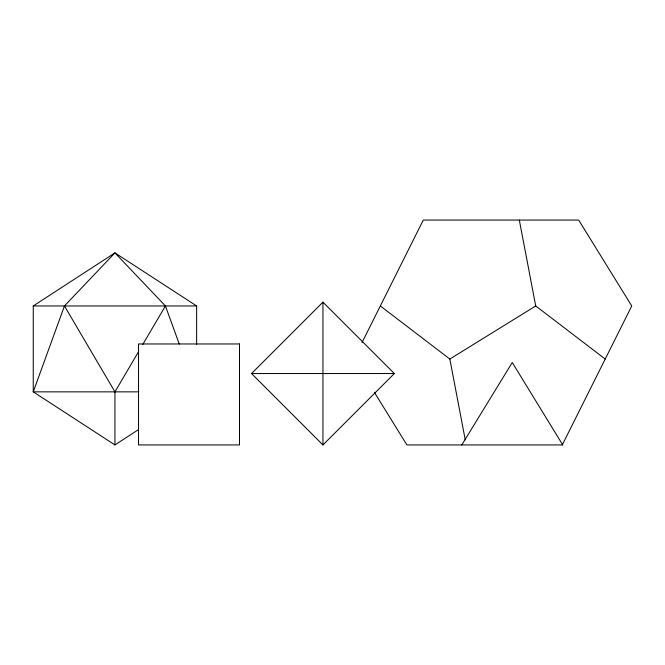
<?xml version="1.0" encoding="UTF-8"?>
<svg xmlns="http://www.w3.org/2000/svg" width="665" height="665" viewBox="0 0 665 665"><rect width="100%" height="100%" fill="white"/><g stroke="black" fill="none" stroke-linecap="round" stroke-linejoin="round"><path stroke-width="1" d="M196.624 344.246L196.624 305.958L114.937 252.875L64.455 305.958L33.25 391.851L114.937 444.935L138.403 429.681M362.034 342.566L423.289 220.065L578.666 220.065L631.75 305.958L562.266 444.935M114.937 444.935L114.937 391.851L138.603 351.586M142.809 344.428L165.427 305.958L114.937 252.875L33.25 305.958L33.25 391.851L138.719 391.851M461.776 444.935L512.258 362.508L562.748 444.935L406.88 444.935L374.387 392.35M251.545 373.539L322.941 302.134L394.337 373.539L322.941 444.935L251.545 373.539L394.337 373.539M380.338 305.958L449.831 359.042L535.724 305.958L519.315 220.065M33.25 305.958L196.624 305.958M535.724 305.958L605.208 359.042M64.455 305.958L114.937 391.851M165.427 305.958L179.251 344.021M449.831 359.042L465.267 439.881M322.941 302.134L322.941 444.935M239.5 343.963L138.528 343.963L138.528 444.935L239.5 444.935L239.5 343.963"/></g></svg>
